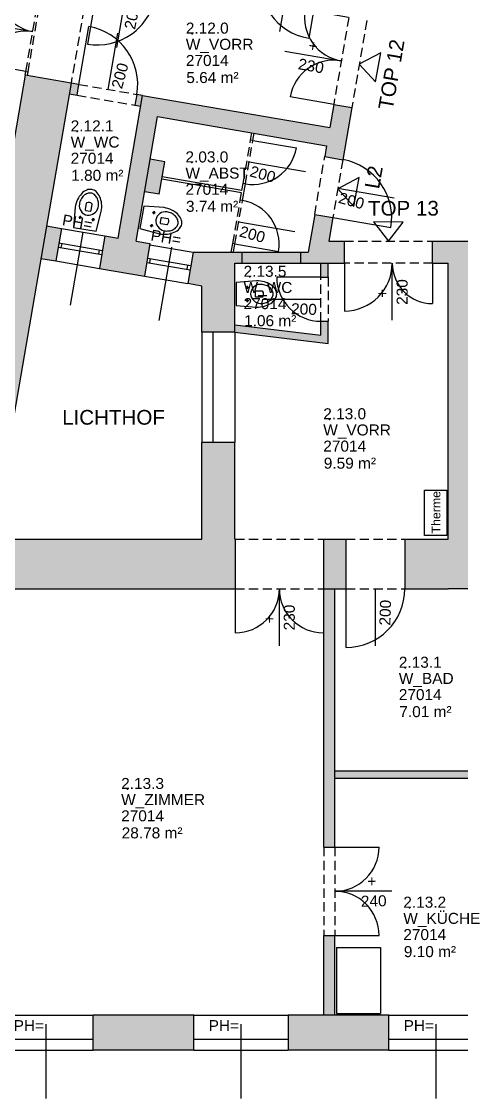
# Model space of a CAD drawing. Header units: centimetres. Extents: x -2015 to 674, y -1541 to 830.
# Drawn here: x -844 to -247, y -1525 to -60 of the extents above; entities that cross this region are included whole.
import ezdxf
from ezdxf.enums import TextEntityAlignment as Align

# ---------------------------------------------------------------- set-up
doc = ezdxf.new("R2010")
doc.units = ezdxf.units.CM
doc.header["$LTSCALE"] = 50
doc.header["$MEASUREMENT"] = 0
doc.linetypes.add('VERDECKT', pattern=[0.375, 0.25, -0.125])
doc.layers.get('0').update_dxf_attribs({"linetype": 'CONTINUOUS'})
for name, color, linetype in [('ARC-Fenster', 5, 'CONTINUOUS'), ('ARC-Fenster-nv', 5, 'CONTINUOUS'), ('ARC-Tueren', 5, 'CONTINUOUS'), ('ARC-Tueren-nv', 5, 'CONTINUOUS'), ('BE-T', 7, 'CONTINUOUS'), ('BE-T-PM', 7, 'CONTINUOUS'), ('BE-T-RNBVBF', 7, 'CONTINUOUS'), ('BS-WA-A-T', 203, 'CONTINUOUS'), ('BS-WA-C-NT', 253, 'CONTINUOUS'), ('BS-WA-C-T', 253, 'CONTINUOUS'), ('BS-WA-S-NT', 201, 'CONTINUOUS'), ('BS-WA-S-T', 201, 'CONTINUOUS'), ('BS-WA-V-NT', 203, 'VERDECKT'), ('BS-WA-V-T', 203, 'VERDECKT'), ('HB-KO-GLA-S', 132, 'CONTINUOUS'), ('HB-KO-HLZ-S', 30, 'CONTINUOUS'), ('HB-KO-HLZ-V', 32, 'VERDECKT'), ('HB-ZU-MOE-EI', 36, 'CONTINUOUS'), ('HB-ZU-SAN-EI', 54, 'CONTINUOUS'), ('HB-ZU-SAN-SG', 55, 'CONTINUOUS')]:
    doc.layers.add(name, color=color, linetype=linetype)
doc.styles.add('MOE', font='arial.ttf')
doc.styles.add('RNB', font='arial.ttf', dxfattribs={"width": 0.8})
doc.styles.get("Standard").update_dxf_attribs({"font": 'arial.ttf'})

# ---------------------------------------------------------------- blocks, each defined once
blk = doc.blocks.new('*U11')
at = {"layer": 'ARC-Fenster'}
for p, q in [((-64, -55.2), (64, -55.2)), ((-64, -70.2), (64, -70.2))]:
    blk.add_line(p, q, dxfattribs=at)
at = {"layer": 'ARC-Fenster-nv'}
blk.add_line((0, -136.1), (0, -35.2), dxfattribs=at)
blk.add_text('PH=', height=15, dxfattribs=at).set_placement((-44.1, -44.5))
at = {"layer": 'ARC-Fenster-nv', "flags": 1}
for tag, p in [('FLAECHE', (-128, 69.1)), ('MATERIAL', (-128, 60.8)), ('TIEFE', (-128, 52.5)), ('FENSTERTYP', (-128, 44.2)), ('AUSSENJALOUSIE', (-128, 35.8)), ('ANTRIEB', (-128, 27.4)), ('G-WERT', (-128, 19.1)), ('FARBE', (-128, 10.8)), ('BEMERKUNG', (-128, 2.4)), ('ANLAGENGRUPPE', (-128, -12.7)), ('DB_ID', (-128, -5.9))]:
    blk.add_attdef(tag, p, '', height=5, dxfattribs=at)
at = {"layer": 'ARC-Fenster-nv'}
blk.add_attdef('PH', text='', height=15, rotation=360, dxfattribs=at).set_placement((3.9, -29.6), align=Align.TOP_LEFT)
at = {"layer": 'ARC-Fenster-nv', "flags": 2}
blk.add_attdef('BREITE1', (-6, -135.8), '', height=15, rotation=90, dxfattribs=at)
at = {"layer": 'ARC-Fenster-nv'}
blk.add_attdef('HOEHE', (21.1, -136.1), '', height=15, rotation=90, dxfattribs=at)
blk = doc.blocks.new('*U29')
at = {"layer": 'ARC-Tueren'}
blk.add_line((-40, -20.3), (-40, -100.3), dxfattribs=at)
blk.add_arc((-40, -20.3), 80, 270, 0, dxfattribs=at)
at = {"layer": 'ARC-Tueren-nv'}
blk.add_line((0, -97.9), (0, -20.3), dxfattribs=at)
blk.add_attdef('BRANDSCHUTZ-KL', text='', height=12.5, rotation=90, dxfattribs=at).set_placement((6.5, 14.1), align=Align.CENTER)
at = {"layer": 'ARC-Tueren-nv', "flags": 1}
for tag, p in [('TUERTYP', (-99.1, 48.2)), ('FLAECHE', (-99.1, 39.6)), ('DORNMASS', (-99.1, 31.1)), ('ANSCHLAGTYP', (-99.1, 22.5)), ('MATERIAL', (-99.1, 13.9)), ('FARBE', (-99.1, 5.4)), ('DB_ID', (-99.1, -1.7)), ('ANLAGENGRUPPE', (-99.1, -8.9))]:
    blk.add_attdef(tag, p, '', height=5, dxfattribs=at)
at = {"layer": 'ARC-Tueren-nv', "flags": 2}
blk.add_attdef('BREITE1', (-6.8, -69.7), '', height=15, rotation=88.0857, dxfattribs=at)
at = {"layer": 'ARC-Tueren-nv'}
blk.add_attdef('BEMERKUNG', (-47.6, -3.2), '', height=12.5, dxfattribs=at)
blk.add_attdef('HOEHE', (20.3, -70.6), '', height=15, rotation=88.0857, dxfattribs=at)
blk.add_attdef('TUER-NR', text='', height=12.5, dxfattribs=at).set_placement((0, -20.3), align=Align.CENTER)
blk = doc.blocks.new('*U35')
at = {"layer": 'ARC-Tueren'}
blk.add_line((40, -20.3), (40, -100.3), dxfattribs=at)
blk.add_arc((40, -20.3), 80, 180, 270, dxfattribs=at)
at = {"layer": 'ARC-Tueren-nv'}
blk.add_line((0, -97.9), (0, -20.3), dxfattribs=at)
blk.add_attdef('BRANDSCHUTZ-KL', text='', height=12.5, rotation=90, dxfattribs=at).set_placement((6.5, 14.1), align=Align.CENTER)
at = {"layer": 'ARC-Tueren-nv', "flags": 1}
for tag, p in [('TUERTYP', (-99.1, 48.2)), ('FLAECHE', (-99.1, 39.6)), ('DORNMASS', (-99.1, 31.1)), ('ANSCHLAGTYP', (-99.1, 22.5)), ('MATERIAL', (-99.1, 13.9)), ('FARBE', (-99.1, 5.4)), ('DB_ID', (-99.1, -1.7)), ('ANLAGENGRUPPE', (-99.1, -8.9))]:
    blk.add_attdef(tag, p, '', height=5, dxfattribs=at)
at = {"layer": 'ARC-Tueren-nv', "flags": 2}
blk.add_attdef('BREITE1', (-6.8, -69.7), '', height=15, rotation=88.0857, dxfattribs=at)
at = {"layer": 'ARC-Tueren-nv'}
blk.add_attdef('BEMERKUNG', (-47.6, -3.2), '', height=12.5, dxfattribs=at)
blk.add_attdef('HOEHE', (20.3, -70.6), '', height=15, rotation=88.0857, dxfattribs=at)
blk.add_attdef('TUER-NR', text='', height=12.5, dxfattribs=at).set_placement((0, -20.3), align=Align.CENTER)
blk = doc.blocks.new('*U30')
at = {"layer": 'ARC-Tueren'}
blk.add_line((40, -20.3), (40, -100.3), dxfattribs=at)
blk.add_arc((40, -20.3), 80, 180, 270, dxfattribs=at)
at = {"layer": 'ARC-Tueren-nv'}
blk.add_line((0, -97.9), (0, -20.3), dxfattribs=at)
blk.add_attdef('BRANDSCHUTZ-KL', text='', height=12.5, rotation=90, dxfattribs=at).set_placement((6.5, 14.1), align=Align.CENTER)
at = {"layer": 'ARC-Tueren-nv', "flags": 1}
for tag, p in [('TUERTYP', (-99.1, 48.2)), ('FLAECHE', (-99.1, 39.6)), ('DORNMASS', (-99.1, 31.1)), ('ANSCHLAGTYP', (-99.1, 22.5)), ('MATERIAL', (-99.1, 13.9)), ('FARBE', (-99.1, 5.4)), ('DB_ID', (-99.1, -1.7)), ('ANLAGENGRUPPE', (-99.1, -8.9))]:
    blk.add_attdef(tag, p, '', height=5, dxfattribs=at)
at = {"layer": 'ARC-Tueren-nv'}
blk.add_attdef('BEMERKUNG', (-47.6, -3.2), '', height=12.5, dxfattribs=at)
blk.add_attdef('TUER-NR', text='', height=12.5, dxfattribs=at).set_placement((0, -20.3), align=Align.CENTER)
blk.add_attdef('HOEHE', (-18.8, -23.3), '', height=15, rotation=264.5037, dxfattribs=at)
at = {"layer": 'ARC-Tueren-nv', "flags": 2}
blk.add_attdef('BREITE1', (8.1, -25.9), '', height=15, rotation=264.5037, dxfattribs=at)
blk = doc.blocks.new('*U31')
at = {"layer": 'ARC-Tueren'}
for p, q in [((-60, 79.5), (-60, 19.5)), ((60, 79.5), (60, 19.5))]:
    blk.add_line(p, q, dxfattribs=at)
for centre, start, end in [((-60, 79.5), 270, 0), ((60, 79.5), 180, 270)]:
    blk.add_arc(centre, 60, start, end, dxfattribs=at)
at = {"layer": 'ARC-Tueren-nv'}
blk.add_line((0, 1.9), (0, 79.5), dxfattribs=at)
at = {"layer": 'ARC-Tueren-nv', "insert": (-21.1, 32.4), "char_height": 15, "width": 48.816, "attachment_point": 1, "rotation": 89.7958}
blk.add_mtext('+', dxfattribs=at)
at = {"layer": 'ARC-Tueren-nv', "flags": 1}
for tag, p in [('TUERTYP', (-99.1, 148)), ('FLAECHE', (-99.1, 139.5)), ('DORNMASS', (-99.1, 130.9)), ('ANSCHLAGTYP', (-99.1, 122.3)), ('MATERIAL', (-99.1, 113.8)), ('FARBE', (-99.1, 105.2))]:
    blk.add_attdef(tag, p, '', height=5, dxfattribs=at)
at = {"layer": 'ARC-Tueren-nv'}
for tag, p in [('BEMERKUNG', (-0.9, 112.3)), ('BRANDSCHUTZ-KL', (-0.4, 96.4)), ('TUER-NR', (0, 79.6))]:
    blk.add_attdef(tag, text='', height=12.5, dxfattribs=at).set_placement(p, align=Align.CENTER)
at = {"layer": 'ARC-Tueren-nv', "flags": 2}
for tag, p in [('BREITE2', (-6.1, 43.2)), ('BREITE1', (-5.5, 8.5))]:
    blk.add_attdef(tag, p, '', height=15, rotation=89.7958, dxfattribs=at)
at = {"layer": 'ARC-Tueren-nv'}
blk.add_attdef('HOEHE', (21, 22.8), '', height=15, rotation=89.7958, dxfattribs=at)
blk = doc.blocks.new('*U33')
at = {"layer": 'ARC-Tueren'}
for p, q in [((-55, 79.5), (-55, 24.5)), ((55, 79.5), (55, 24.5))]:
    blk.add_line(p, q, dxfattribs=at)
for centre, start, end in [((-55, 79.5), 270, 0), ((55, 79.5), 180, 270)]:
    blk.add_arc(centre, 55, start, end, dxfattribs=at)
at = {"layer": 'ARC-Tueren-nv'}
blk.add_line((0, 1.9), (0, 79.5), dxfattribs=at)
at = {"layer": 'ARC-Tueren-nv', "insert": (-21.1, 32.4), "char_height": 15, "width": 48.816, "attachment_point": 1, "rotation": 89.7958}
blk.add_mtext('+', dxfattribs=at)
at = {"layer": 'ARC-Tueren-nv', "flags": 1}
for tag, p in [('TUERTYP', (-99.1, 148)), ('FLAECHE', (-99.1, 139.5)), ('DORNMASS', (-99.1, 130.9)), ('ANSCHLAGTYP', (-99.1, 122.3)), ('MATERIAL', (-99.1, 113.8)), ('FARBE', (-99.1, 105.2))]:
    blk.add_attdef(tag, p, '', height=5, dxfattribs=at)
at = {"layer": 'ARC-Tueren-nv'}
for tag, p in [('BEMERKUNG', (-0.9, 112.3)), ('BRANDSCHUTZ-KL', (-0.4, 96.4)), ('TUER-NR', (0, 79.6))]:
    blk.add_attdef(tag, text='', height=12.5, dxfattribs=at).set_placement(p, align=Align.CENTER)
at = {"layer": 'ARC-Tueren-nv', "flags": 2}
for tag, p in [('BREITE2', (-6.1, 43.2)), ('BREITE1', (-5.5, 8.5))]:
    blk.add_attdef(tag, p, '', height=15, rotation=89.7958, dxfattribs=at)
at = {"layer": 'ARC-Tueren-nv'}
blk.add_attdef('HOEHE', (21, 22.8), '', height=15, rotation=89.7958, dxfattribs=at)
blk = doc.blocks.new('*U34')
at = {"layer": 'ARC-Fenster'}
for p, q in [((-30, -55.2), (30, -55.2)), ((-30, -61.1), (30, -61.1))]:
    blk.add_line(p, q, dxfattribs=at)
at = {"layer": 'ARC-Fenster-nv'}
for p, q in [((0, -136.1), (0, -35.2)), ((-25.8, -61.1), (-25.8, -55.2)), ((25.8, -61.1), (25.8, -55.2))]:
    blk.add_line(p, q, dxfattribs=at)
blk.add_text('PH=', height=15, dxfattribs=at).set_placement((-30.6, -30.8))
at = {"layer": 'ARC-Fenster-nv', "flags": 1}
for tag, p in [('FLAECHE', (-128, 69.1)), ('MATERIAL', (-128, 60.8)), ('TIEFE', (-128, 52.5)), ('FENSTERTYP', (-128, 44.2)), ('AUSSENJALOUSIE', (-128, 35.8)), ('ANTRIEB', (-128, 27.4)), ('G-WERT', (-128, 19.1)), ('FARBE', (-128, 10.8)), ('BEMERKUNG', (-128, 2.4)), ('ANLAGENGRUPPE', (-128, -12.7)), ('DB_ID', (-128, -5.9))]:
    blk.add_attdef(tag, p, '', height=5, dxfattribs=at)
at = {"layer": 'ARC-Fenster-nv'}
blk.add_attdef('PH', text='', height=15, rotation=360, dxfattribs=at).set_placement((17.4, -16), align=Align.TOP_LEFT)
at = {"layer": 'ARC-Fenster-nv', "flags": 2}
blk.add_attdef('BREITE1', (-5.9, -135.9), '', height=15, rotation=90.498, dxfattribs=at)
at = {"layer": 'ARC-Fenster-nv'}
blk.add_attdef('HOEHE', (21.2, -135.9), '', height=15, rotation=90.498, dxfattribs=at)
blk = doc.blocks.new('*U16')
at = {"layer": 'HB-ZU-SAN-EI'}
for p, q in [((-90, -130), (-90, -170)), ((90, -130), (90, -170)), ((-70, -150), (-110, -150)), ((110, -150), (70, -150))]:
    blk.add_line(p, q, dxfattribs=at)
for points in [[(-155, 0), (-180, -275, 0.066286), (-165, -384, 0.078865), (-127, -469, 0.107164), (-64, -531, 0.141995), (0, -550, 0.141995), (64, -531, 0.107164), (127, -469, 0.078865), (165, -384, 0.066286), (180, -275), (155, 0)], [(36, -360, 0.250057), (40, -352), (40, -267, 0.414214), (30, -257), (-30, -257, 0.414214), (-40, -267), (-40, -352, 0.250057), (-36, -360, 0.304231)]]:
    blk.add_lwpolyline(points, format="xyb", close=True, dxfattribs=at)
blk.add_lwpolyline([(0, -195, 0.359169), (-130, -325, 0.074766), (-120, -394, 0.085308), (-92, -449, 0.106203), (-48, -487, 0.127854), (0, -500, 0.127854), (48, -487, 0.106203), (92, -449, 0.085308), (122, -388, 0.090525), (130, -325, 0.414214), (0, -195, 0.074766)], format="xyb", dxfattribs=at)
for centre in [(-90, -150), (90, -150)]:
    blk.add_circle(centre, 12.5, dxfattribs=at)
blk = doc.blocks.new('*U44')
at = {"layer": 'ARC-Tueren'}
for p, q in [((-65, 0), (-65, -65)), ((55, 0), (55, -55))]:
    blk.add_line(p, q, dxfattribs=at)
for centre, radius, start, end in [((-65, 0), 65, 270, 0), ((55, 0), 55, 180, 270)]:
    blk.add_arc(centre, radius, start, end, dxfattribs=at)
at = {"layer": 'ARC-Tueren-nv'}
blk.add_line((0, -77.6), (0, 0), dxfattribs=at)
at = {"layer": 'ARC-Tueren-nv', "insert": (-21.1, -47.2), "char_height": 15, "width": 48.816, "attachment_point": 1, "rotation": 90}
blk.add_mtext('+', dxfattribs=at)
at = {"layer": 'ARC-Tueren-nv', "flags": 1}
for tag, p in [('TUERTYP', (-99.1, 68.5)), ('FLAECHE', (-99.1, 60)), ('ANSCHLAGTYP', (-99.1, 42.8)), ('DORNMASS', (-99.1, 51.4)), ('MATERIAL', (-99.1, 34.2)), ('FARBE', (-99.1, 25.7))]:
    blk.add_attdef(tag, p, '', height=5, dxfattribs=at)
at = {"layer": 'ARC-Tueren-nv'}
for tag, p in [('BEMERKUNG', (-0.9, 32.8)), ('BRANDSCHUTZ-KL', (-0.4, 16.9)), ('TUER-NR', (0, 0.1))]:
    blk.add_attdef(tag, text='', height=12.5, dxfattribs=at).set_placement(p, align=Align.CENTER)
at = {"layer": 'ARC-Tueren-nv', "flags": 2}
for tag, p in [('BREITE2', (-6.1, -36.3)), ('BREITE1', (-5.3, -72.9))]:
    blk.add_attdef(tag, p, '', height=15, rotation=90, dxfattribs=at)
at = {"layer": 'ARC-Tueren-nv'}
blk.add_attdef('HOEHE', (21, -56.6), '', height=15, rotation=90, dxfattribs=at)
blk = doc.blocks.new('*U41')
at = {"layer": 'ARC-Tueren'}
blk.add_line((-30, -20.3), (-30, -80.3), dxfattribs=at)
blk.add_arc((-30, -20.3), 60, 270, 0, dxfattribs=at)
at = {"layer": 'ARC-Tueren-nv'}
blk.add_line((0, -97.9), (0, -20.3), dxfattribs=at)
blk.add_attdef('BRANDSCHUTZ-KL', text='', height=12.5, rotation=90, dxfattribs=at).set_placement((6.5, 14.1), align=Align.CENTER)
at = {"layer": 'ARC-Tueren-nv', "flags": 1}
for tag, p in [('TUERTYP', (-99.1, 48.2)), ('FLAECHE', (-99.1, 39.6)), ('DORNMASS', (-99.1, 31.1)), ('ANSCHLAGTYP', (-99.1, 22.5)), ('MATERIAL', (-99.1, 13.9)), ('FARBE', (-99.1, 5.4)), ('DB_ID', (-99.1, -1.7)), ('ANLAGENGRUPPE', (-99.1, -8.9))]:
    blk.add_attdef(tag, p, '', height=5, dxfattribs=at)
at = {"layer": 'ARC-Tueren-nv', "flags": 2}
blk.add_attdef('BREITE1', (-6.8, -60.1), '', height=15, rotation=88.0857, dxfattribs=at)
at = {"layer": 'ARC-Tueren-nv'}
blk.add_attdef('BEMERKUNG', (-47.6, -3.2), '', height=12.5, dxfattribs=at)
blk.add_attdef('HOEHE', (20.3, -61.1), '', height=15, rotation=88.0857, dxfattribs=at)
blk.add_attdef('TUER-NR', text='', height=12.5, dxfattribs=at).set_placement((0, -20.3), align=Align.CENTER)
blk = doc.blocks.new('*U20')
blk.add_lwpolyline([(0, 0), (61.6, 0), (61.6, -30), (0, -30)], close=True)
blk.add_attdef('BEZEICHNUNG', (2.7, -21.4), '', height=12)
at = {"flags": 1}
for tag, p in [('HERSTELLER', (-0.6, -66.5)), ('TYPE', (-0.6, -84.8)), ('BEMERKUNG', (-0.6, -102.5))]:
    blk.add_attdef(tag, p, '', height=15, dxfattribs=at)
blk = doc.blocks.new('*U40')
at = {"layer": 'ARC-Tueren'}
for p, q in [((-60, 79.5), (-60, 19.5)), ((60, 79.5), (60, 19.5))]:
    blk.add_line(p, q, dxfattribs=at)
for centre, start, end in [((-60, 79.5), 270, 0), ((60, 79.5), 180, 270)]:
    blk.add_arc(centre, 60, start, end, dxfattribs=at)
at = {"layer": 'ARC-Tueren-nv'}
blk.add_line((0, 1.9), (0, 79.5), dxfattribs=at)
at = {"layer": 'ARC-Tueren-nv', "insert": (21.1, 35.6), "char_height": 15, "width": 48.816, "attachment_point": 1, "rotation": 271.3662}
blk.add_mtext('+', dxfattribs=at)
at = {"layer": 'ARC-Tueren-nv', "flags": 1}
for tag, p in [('TUERTYP', (-99.1, 148)), ('FLAECHE', (-99.1, 139.5)), ('DORNMASS', (-99.1, 130.9)), ('ANSCHLAGTYP', (-99.1, 122.3)), ('MATERIAL', (-99.1, 113.8)), ('FARBE', (-99.1, 105.2))]:
    blk.add_attdef(tag, p, '', height=5, dxfattribs=at)
at = {"layer": 'ARC-Tueren-nv'}
for tag, p in [('BEMERKUNG', (-0.9, 112.3)), ('BRANDSCHUTZ-KL', (-0.4, 96.4)), ('TUER-NR', (0, 79.6))]:
    blk.add_attdef(tag, text='', height=12.5, dxfattribs=at).set_placement(p, align=Align.CENTER)
at = {"layer": 'ARC-Tueren-nv', "flags": 2}
for tag, p in [('BREITE1', (5.9, 62.2)), ('BREITE2', (6.4, 24.4))]:
    blk.add_attdef(tag, p, '', height=15, rotation=271.3662, dxfattribs=at)
at = {"layer": 'ARC-Tueren-nv'}
blk.add_attdef('HOEHE', (-21.3, 44), '', height=15, rotation=271.3662, dxfattribs=at)
blk = doc.blocks.new('*U42')
at = {"layer": 'ARC-Tueren'}
for p, q in [((-60, 0), (-60, -60)), ((60, 0), (60, -60))]:
    blk.add_line(p, q, dxfattribs=at)
for centre, start, end in [((-60, 0), 270, 0), ((60, 0), 180, 270)]:
    blk.add_arc(centre, 60, start, end, dxfattribs=at)
at = {"layer": 'ARC-Tueren-nv'}
blk.add_line((0, -77.6), (0, 0), dxfattribs=at)
at = {"layer": 'ARC-Tueren-nv', "insert": (-21.1, -47.2), "char_height": 15, "width": 48.816, "attachment_point": 1, "rotation": 90}
blk.add_mtext('+', dxfattribs=at)
at = {"layer": 'ARC-Tueren-nv', "flags": 1}
for tag, p in [('TUERTYP', (-99.1, 68.5)), ('FLAECHE', (-99.1, 60)), ('ANSCHLAGTYP', (-99.1, 42.8)), ('DORNMASS', (-99.1, 51.4)), ('MATERIAL', (-99.1, 34.2)), ('FARBE', (-99.1, 25.7))]:
    blk.add_attdef(tag, p, '', height=5, dxfattribs=at)
at = {"layer": 'ARC-Tueren-nv'}
for tag, p in [('BEMERKUNG', (-0.9, 32.8)), ('BRANDSCHUTZ-KL', (-0.4, 16.9)), ('TUER-NR', (0, 0.1))]:
    blk.add_attdef(tag, text='', height=12.5, dxfattribs=at).set_placement(p, align=Align.CENTER)
at = {"layer": 'ARC-Tueren-nv', "flags": 2}
for tag, p in [('BREITE2', (-6.1, -36.3)), ('BREITE1', (-5.3, -72.9))]:
    blk.add_attdef(tag, p, '', height=15, rotation=90, dxfattribs=at)
at = {"layer": 'ARC-Tueren-nv'}
blk.add_attdef('HOEHE', (21, -56.6), '', height=15, rotation=90, dxfattribs=at)
blk = doc.blocks.new('*U53')
at = {"layer": 'ARC-Tueren'}
blk.add_line((-40, -20.3), (-40, -100.3), dxfattribs=at)
blk.add_arc((-40, -20.3), 80, 270, 0, dxfattribs=at)
at = {"layer": 'ARC-Tueren-nv'}
blk.add_line((0, -97.9), (0, -20.3), dxfattribs=at)
blk.add_attdef('BRANDSCHUTZ-KL', text='', height=12.5, rotation=90, dxfattribs=at).set_placement((6.5, 14.1), align=Align.CENTER)
at = {"layer": 'ARC-Tueren-nv', "flags": 1}
for tag, p in [('TUERTYP', (-99.1, 48.2)), ('FLAECHE', (-99.1, 39.6)), ('DORNMASS', (-99.1, 31.1)), ('ANSCHLAGTYP', (-99.1, 22.5)), ('MATERIAL', (-99.1, 13.9)), ('FARBE', (-99.1, 5.4)), ('DB_ID', (-99.1, -1.7)), ('ANLAGENGRUPPE', (-99.1, -8.9))]:
    blk.add_attdef(tag, p, '', height=5, dxfattribs=at)
at = {"layer": 'ARC-Tueren-nv'}
blk.add_attdef('BEMERKUNG', (-47.6, -3.2), '', height=12.5, dxfattribs=at)
blk.add_attdef('TUER-NR', text='', height=12.5, dxfattribs=at).set_placement((0, -20.3), align=Align.CENTER)
blk.add_attdef('HOEHE', (-18.8, -23.3), '', height=15, rotation=264.5037, dxfattribs=at)
at = {"layer": 'ARC-Tueren-nv', "flags": 2}
blk.add_attdef('BREITE1', (8.1, -25.9), '', height=15, rotation=264.5037, dxfattribs=at)
blk = doc.blocks.new('*U51')
at = {"layer": 'ARC-Tueren'}
blk.add_line((30, -20.3), (30, -80.3), dxfattribs=at)
blk.add_arc((30, -20.3), 60, 180, 270, dxfattribs=at)
at = {"layer": 'ARC-Tueren-nv'}
blk.add_line((0, -97.9), (0, -20.3), dxfattribs=at)
blk.add_attdef('BRANDSCHUTZ-KL', text='', height=12.5, rotation=90, dxfattribs=at).set_placement((6.5, 14.1), align=Align.CENTER)
at = {"layer": 'ARC-Tueren-nv', "flags": 1}
for tag, p in [('TUERTYP', (-99.1, 48.2)), ('FLAECHE', (-99.1, 39.6)), ('DORNMASS', (-99.1, 31.1)), ('ANSCHLAGTYP', (-99.1, 22.5)), ('MATERIAL', (-99.1, 13.9)), ('FARBE', (-99.1, 5.4)), ('DB_ID', (-99.1, -1.7)), ('ANLAGENGRUPPE', (-99.1, -8.9))]:
    blk.add_attdef(tag, p, '', height=5, dxfattribs=at)
at = {"layer": 'ARC-Tueren-nv'}
blk.add_attdef('BEMERKUNG', (-47.6, -3.2), '', height=12.5, dxfattribs=at)
blk.add_attdef('TUER-NR', text='', height=12.5, dxfattribs=at).set_placement((0, -20.3), align=Align.CENTER)
blk.add_attdef('HOEHE', (-18.8, -23.3), '', height=15, rotation=264.5037, dxfattribs=at)
at = {"layer": 'ARC-Tueren-nv', "flags": 2}
blk.add_attdef('BREITE1', (8.1, -25.9), '', height=15, rotation=264.5037, dxfattribs=at)
blk = doc.blocks.new('*U52')
at = {"layer": 'ARC-Tueren'}
blk.add_line((-30, -20.3), (-30, -80.3), dxfattribs=at)
blk.add_arc((-30, -20.3), 60, 270, 0, dxfattribs=at)
at = {"layer": 'ARC-Tueren-nv'}
blk.add_line((0, -97.9), (0, -20.3), dxfattribs=at)
blk.add_attdef('BRANDSCHUTZ-KL', text='', height=12.5, rotation=90, dxfattribs=at).set_placement((6.5, 14.1), align=Align.CENTER)
at = {"layer": 'ARC-Tueren-nv', "flags": 1}
for tag, p in [('TUERTYP', (-99.1, 48.2)), ('FLAECHE', (-99.1, 39.6)), ('DORNMASS', (-99.1, 31.1)), ('ANSCHLAGTYP', (-99.1, 22.5)), ('MATERIAL', (-99.1, 13.9)), ('FARBE', (-99.1, 5.4)), ('DB_ID', (-99.1, -1.7)), ('ANLAGENGRUPPE', (-99.1, -8.9))]:
    blk.add_attdef(tag, p, '', height=5, dxfattribs=at)
at = {"layer": 'ARC-Tueren-nv'}
blk.add_attdef('BEMERKUNG', (-47.6, -3.2), '', height=12.5, dxfattribs=at)
blk.add_attdef('TUER-NR', text='', height=12.5, dxfattribs=at).set_placement((0, -20.3), align=Align.CENTER)
blk.add_attdef('HOEHE', (-18.8, -23.3), '', height=15, rotation=264.5037, dxfattribs=at)
at = {"layer": 'ARC-Tueren-nv', "flags": 2}
blk.add_attdef('BREITE1', (8.1, -25.9), '', height=15, rotation=264.5037, dxfattribs=at)
blk = doc.blocks.new('*U61')
for p, q in [((0, 0), (0, 60)), ((0, 60), (90, 60)), ((90, 0), (90, 60)), ((0, 0), (90, 0))]:
    blk.add_line(p, q)
at = {"style": 'MOE', "flags": 1}
for tag, height, p in [('HERSTELLER', 5, (31.2, 40)), ('BEMERKUNG', 5, (31.2, 14.3)), ('BEZEICHNUNG', 12.5, (33.8, -18.2))]:
    blk.add_attdef(tag, text='', height=height, dxfattribs=at).set_placement(p, align=Align.CENTER)
at = {"style": 'MOE', "flags": 3}
for tag, p in [('LAENGE1', (7.7, 31.3)), ('BREITE1', (7.7, 23.5))]:
    blk.add_attdef(tag, p, '', height=5, dxfattribs=at)
blk = doc.blocks.new('RNB-VBF')
at = {"layer": 'BE-T-PM'}
blk.add_point((0, 0), dxfattribs=at)
at = {"layer": 'BE-T-RNBVBF', "style": 'RNB'}
for tag, p in [('RAUM_NUMMER', (-8.6, 0.1)), ('RAUM_BEZEICHNUNG', (-8.6, -21.9)), ('RAUM_NUMMER_OE', (-8.6, -43.9)), ('FLAECHE', (-7.9, -67.1))]:
    blk.add_attdef(tag, p, '', height=15, dxfattribs=at)
for tag, p, height, flags in [('BELEGUNG_MAX', (72.4, -52.8), 2.5, 9), ('BELEGUNG_AUS_MOEBLIERUNGSPLAN', (72.4, -56.9), 2.5, 9), ('BEMERKUNG', (72.4, -69.4), 2.5, 9), ('RAUM_HOEHE', (72.4, -73.4), 2.5, 9), ('ID', (72.4, -61.1), 2.5, 9), ('ID_RNB', (72.4, -65.3), 2.5, 9), ('RAUM_NUMMER_PLATZHALTER', (-9.2, -89.3), 15, 1), ('RAUM_FUNKTION', (72.4, -77.4), 2.5, 9), ('RAUM_AUFBAU', (72.4, -81.4), 2.5, 9), ('RAUM_MIETEINHEIT', (72.4, -85.4), 2.5, 9), ('BODENBELAG_AUS_PLAN', (-9.2, -111.3), 15, 1)]:
    blk.add_attdef(tag, p, '', height=height, dxfattribs=dict(at, flags=flags))

msp = doc.modelspace()

# ---------------------------------------------------------------- hatches: boundary and pattern name
at = {"layer": 'BS-WA-C-NT'}
h = msp.add_hatch(color=256, dxfattribs=at)
h.dxf.hatch_style = 1
h.paths.add_polyline_path([(-427.6, -388.8), (-437.6, -388.8), (-437.6, -407.8), (-427.6, -407.8)])
h.paths.add_polyline_path([(-427.6, -467.8), (-437.6, -467.8), (-437.6, -486.8), (-554.6, -472.6), (-554.6, -482.7), (-427.6, -498.1)])
h = msp.add_hatch(color=256, dxfattribs=at)
h.dxf.hatch_style = 1
h.paths.add_polyline_path([(-418.6, -831.6), (-433.6, -831.6), (-433.6, -1183.1), (-418.6, -1183.1)])
h.paths.add_polyline_path([(-418.6, -1303.1), (-433.6, -1303.1), (-433.6, -1411.6), (-418.6, -1411.6)])
h = msp.add_hatch(color=256, dxfattribs=at)
h.dxf.hatch_style = 1
h.paths.add_polyline_path([(-418.6, -1079.6), (-418.6, -1089.6), (-136.1, -1089.6), (-136.1, -1079.6)])
at = {"layer": 'BS-WA-C-T'}
h = msp.add_hatch(color=256, dxfattribs=at)
h.dxf.hatch_style = 1
h.paths.add_polyline_path([(-554.1, -831.6), (-554.1, -764.1), (-554.6, -764.1), (-554.6, -632.6), (-599.6, -632.6), (-599.6, -764.1), (-884.1, -764.1), (-777.2, -143.7), (-839.5, -133), (-948.3, -764.1), (-1540.9, -764.1), (-1549.5, -814.1), (-944.9, -814.1), (-944.9, -831.6)])
h = msp.add_hatch(color=256, dxfattribs=at)
h.paths.add_polyline_path([(-766.6, -145.5), (-777.2, -143.7), (-779.8, -158.5), (-769.1, -160.3)])
h.paths.add_polyline_path([(-690.3, -173.9), (-682.4, -175.3), (-679.9, -160.5), (-687.8, -159.1)])
h = msp.add_hatch(color=256, dxfattribs=at)
h.dxf.hatch_style = 1
h.paths.add_polyline_path([(-395.6, -177), (-420.2, -172.8), (-425.6, -204.3), (-679.9, -160.5), (-713.3, -354.6), (-731.1, -351.6), (-738.7, -395.9), (-677.5, -406.4), (-669.9, -362.1), (-688.7, -358.9), (-659.5, -189.4), (-429.9, -228.9), (-432.4, -243.7), (-407.8, -248)])
h = msp.add_hatch(color=256, dxfattribs=at)
h.dxf.hatch_style = 1
h.paths.add_polyline_path([(-649.8, -250.7), (-669.5, -247.3), (-677.1, -291.6), (-657.4, -295)])
h = msp.add_hatch(color=256, dxfattribs=at)
h.dxf.hatch_style = 1
h.paths.add_polyline_path([(-405.7, -388.8), (-405.7, -358.8), (-426.9, -358.8), (-421.4, -326.8), (-446, -322.5), (-454.8, -373.8), (-464.7, -373.8), (-464.7, -388.8)])
h = msp.add_hatch(color=256, dxfattribs=at)
h.dxf.hatch_style = 1
h.paths.add_polyline_path([(176.4, -831.6), (176.4, -766.6), (111.4, -766.6), (111.4, -322.6), (81.4, -322.6), (81.4, -781.6), (-234.6, -781.6), (-234.6, -358.8), (-285.7, -358.8), (-285.7, -388.8), (-264.6, -388.8), (-264.6, -764.1), (-323.6, -764.1), (-323.6, -831.6), (-264.6, -831.6)])
msp.add_hatch(color=256, dxfattribs=at).paths.add_polyline_path([(-818.3, -382.2), (-797.8, -385.7), (-790.2, -341.4), (-810.7, -337.8)])
h = msp.add_hatch(color=256, dxfattribs=at)
h.dxf.hatch_style = 1
h.paths.add_polyline_path([(-599.6, -419.9), (-599.6, -482.7), (-554.6, -482.7), (-554.6, -388.8), (-544.7, -388.8), (-544.7, -373.8), (-611, -373.8), (-618.4, -416.6)])
h = msp.add_hatch(color=256, dxfattribs=at)
h.dxf.hatch_style = 1
h.paths.add_polyline_path([(-464.7, -373.8), (-544.7, -373.8), (-544.7, -388.8), (-464.7, -388.8)])
h = msp.add_hatch(color=256, dxfattribs=at)
h.dxf.hatch_style = 1
h.paths.add_polyline_path([(-434.1, -831.6), (-403.6, -831.6), (-403.6, -764.1), (-434.1, -764.1)])
h = msp.add_hatch(color=256, dxfattribs=at)
h.dxf.hatch_style = 1
h.paths.add_polyline_path([(-1386.1, -1424.9), (-1531.9, -1424.9), (-1541.6, -1409.9), (-1570.9, -1429), (-1582.6, -1474.9), (-1386.1, -1474.9)])
h.paths.add_polyline_path([(-875.1, -1411.6), (-944.9, -1411.6), (-944.9, -1424.9), (-1159.1, -1424.9), (-1159.1, -1474.9), (-924.9, -1474.9), (-924.9, -1459.1), (-875.1, -1459.1)])
h.paths.add_polyline_path([(-610.1, -1411.6), (-747.1, -1411.6), (-747.1, -1459.1), (-610.1, -1459.1)])
h.paths.add_polyline_path([(-345.1, -1411.6), (-482.1, -1411.6), (-482.1, -1459.1), (-345.1, -1459.1)])
h.paths.add_polyline_path([(-85.1, -1411.6), (-217.1, -1411.6), (-217.1, -1459.1), (-85.1, -1459.1)])
h.paths.add_polyline_path([(174.9, -1411.6), (42.9, -1411.6), (42.9, -1459.1), (174.9, -1459.1)])
h.paths.add_polyline_path([(434.9, -1411.6), (302.9, -1411.6), (302.9, -1459.1), (434.9, -1459.1)])

# ---------------------------------------------------------------- linework, layer by layer
at = {"layer": 'ARC-Fenster'}
for p, q in [((-599.6, -482.7), (-599.6, -632.6)), ((-584.6, -482.7), (-584.6, -632.6))]:
    msp.add_line(p, q, dxfattribs=at)
at = {"layer": 'BE-T'}
for points in [[(-356.2, -102.5), (-385.4, -117.9), (-385.4, -117.9), (-363.5, -142.1)], [(-385.4, -272), (-414.6, -287.4), (-414.6, -287.4), (-392.7, -311.6)], [(-365.9, -332.7), (-345.7, -358.8), (-345.7, -358.8), (-325.6, -333.1)]]:
    msp.add_lwpolyline(points, close=True, dxfattribs=at)
at = {"layer": 'BS-WA-A-T'}
for p, q in [((-790.2, -341.4), (-731.1, -351.6)), ((-670.2, -363.6), (-611, -373.8)), ((-797.8, -385.7), (-738.7, -395.9)), ((-677.5, -406.4), (-618.4, -416.6)), ((-554.6, -482.7), (-554.6, -632.6)), ((-875.1, -1411.6), (-747.1, -1411.6)), ((-610.1, -1411.6), (-482.1, -1411.6)), ((-345.1, -1411.6), (-217.1, -1411.6))]:
    msp.add_line(p, q, dxfattribs=at)
at = {"layer": 'BS-WA-S-NT'}
for p, q in [((-437.6, -407.8), (-437.6, -388.8)), ((-427.6, -407.8), (-427.6, -388.8)), ((-437.6, -407.8), (-427.6, -407.8)), ((-437.6, -486.8), (-437.6, -467.8)), ((-437.6, -467.8), (-427.6, -467.8)), ((-427.6, -498.1), (-427.6, -467.8)), ((-554.6, -472.6), (-437.6, -486.8)), ((-554.6, -482.7), (-427.6, -498.1)), ((-433.6, -1183.1), (-433.6, -831.6)), ((-418.6, -1183.1), (-418.6, -831.6)), ((-136.1, -1079.6), (-418.6, -1079.6)), ((-136.1, -1089.6), (-418.6, -1089.6)), ((-433.6, -1183.1), (-418.6, -1183.1)), ((-433.6, -1411.6), (-433.6, -1303.1)), ((-433.6, -1303.1), (-418.6, -1303.1)), ((-418.6, -1411.6), (-418.6, -1303.1))]:
    msp.add_line(p, q, dxfattribs=at)
at = {"layer": 'BS-WA-S-T'}
for p, q in [((-839.5, -133), (-948.3, -764.1)), ((-777.2, -143.7), (-884.1, -764.1)), ((-766.6, -145.5), (-839.5, -133)), ((-769.1, -160.3), (-766.6, -145.5)), ((-779.8, -158.5), (-769.1, -160.3)), ((-713.3, -354.6), (-679.9, -160.5)), ((-687.8, -159.1), (-690.3, -173.9)), ((-679.9, -160.5), (-687.8, -159.1)), ((-679.9, -160.5), (-425.6, -204.3)), ((-690.3, -173.9), (-682.4, -175.3)), ((-420.2, -172.8), (-425.6, -204.3)), ((-420.2, -172.8), (-395.6, -177)), ((-688.7, -358.9), (-659.5, -189.4)), ((-659.5, -189.4), (-429.9, -228.9)), ((-395.6, -177), (-407.8, -248)), ((-429.9, -228.9), (-432.4, -243.7)), ((-649.8, -250.7), (-669.5, -247.3)), ((-432.4, -243.7), (-407.8, -248)), ((-657.4, -295), (-649.8, -250.7)), ((-657.4, -295), (-677.1, -291.6)), ((-446, -322.5), (-454.8, -373.8)), ((-446, -322.5), (-421.4, -326.8)), ((-421.4, -326.8), (-426.9, -358.8)), ((-810.7, -337.8), (-790.2, -341.4)), ((-790.2, -341.4), (-797.8, -385.7)), ((-731.1, -351.6), (-738.7, -395.9)), ((-731.1, -351.6), (-713.3, -354.6)), ((-688.7, -358.9), (-669.9, -362.1)), ((-669.9, -362.1), (-677.5, -406.4)), ((-426.9, -358.8), (-405.7, -358.8)), ((-405.7, -388.8), (-405.7, -358.8)), ((-285.7, -388.8), (-285.7, -358.8)), ((-285.7, -358.8), (-234.6, -358.8)), ((-611, -373.8), (-618.4, -416.6)), ((-611, -373.8), (-544.7, -373.8)), ((-544.7, -388.8), (-544.7, -373.8)), ((-544.7, -373.8), (-464.7, -373.8)), ((-464.7, -373.8), (-454.8, -373.8)), ((-464.7, -388.8), (-464.7, -373.8)), ((-818.3, -382.2), (-797.8, -385.7)), ((-554.6, -388.8), (-544.7, -388.8)), ((-554.6, -482.7), (-554.6, -388.8)), ((-544.7, -388.8), (-464.7, -388.8)), ((-464.7, -388.8), (-405.7, -388.8)), ((-285.7, -388.8), (-264.6, -388.8)), ((-264.6, -764.1), (-264.6, -388.8)), ((-738.7, -395.9), (-677.5, -406.4)), ((-599.6, -419.9), (-618.4, -416.6)), ((-599.6, -482.7), (-599.6, -419.9)), ((-554.6, -482.7), (-599.6, -482.7)), ((-599.6, -764.1), (-599.6, -632.6)), ((-554.6, -632.6), (-599.6, -632.6)), ((-554.6, -764.1), (-554.6, -632.6)), ((-884.1, -764.1), (-599.6, -764.1)), ((-554.6, -764.1), (-554.1, -764.1)), ((-554.1, -764.1), (-554.1, -831.6)), ((-434.1, -764.1), (-434.1, -831.6)), ((-434.1, -764.1), (-403.6, -764.1)), ((-403.6, -764.1), (-403.6, -831.6)), ((-323.6, -764.1), (-323.6, -831.6)), ((-323.6, -764.1), (-264.6, -764.1)), ((-944.9, -831.6), (-554.1, -831.6)), ((-434.1, -831.6), (-403.6, -831.6)), ((-323.6, -831.6), (-264.6, -831.6)), ((176.4, -831.6), (-264.6, -831.6)), ((-610.1, -1411.6), (-747.1, -1411.6)), ((-747.1, -1459.1), (-747.1, -1411.6)), ((-610.1, -1459.1), (-610.1, -1411.6)), ((-345.1, -1411.6), (-482.1, -1411.6)), ((-482.1, -1411.6), (-482.1, -1459.1)), ((-345.1, -1459.1), (-345.1, -1411.6)), ((-610.1, -1459.1), (-747.1, -1459.1)), ((-345.1, -1459.1), (-482.1, -1459.1))]:
    msp.add_line(p, q, dxfattribs=at)
at = {"layer": 'BS-WA-V-NT'}
for p, q in [((-437.6, -467.8), (-437.6, -407.8)), ((-427.6, -407.8), (-427.6, -467.8)), ((-433.6, -1183.1), (-433.6, -1303.1)), ((-418.6, -1183.1), (-418.6, -1303.1))]:
    msp.add_line(p, q, dxfattribs=at)
at = {"layer": 'BS-WA-V-T'}
for p, q in [((-756.8, -25.4), (-777.2, -143.7)), ((-399.8, -54.5), (-420.2, -172.8)), ((-375.2, -58.8), (-395.6, -177)), ((-766.6, -145.5), (-687.8, -159.1)), ((-769.1, -160.3), (-690.3, -173.9)), ((-446, -322.5), (-432.4, -243.7)), ((-407.8, -248), (-421.4, -326.8)), ((-405.7, -358.8), (-285.7, -358.8)), ((-285.7, -388.8), (-405.7, -388.8)), ((-554.1, -764.1), (-434.1, -764.1)), ((-403.6, -764.1), (-323.6, -764.1)), ((-554.1, -831.6), (-434.1, -831.6)), ((-403.6, -831.6), (-323.6, -831.6))]:
    msp.add_line(p, q, dxfattribs=at)
at = {"layer": 'HB-KO-GLA-S', "linetype": 'VERDECKT'}
for p, q in [((-838.7, -128), (-820, -19.6)), ((-835.7, -128.6), (-817, -20.2))]:
    msp.add_line(p, q, dxfattribs=at)
at = {"layer": 'HB-KO-GLA-S'}
for p, q in [((-839.5, -133), (-838.7, -128)), ((-838.7, -128), (-835.7, -128.6)), ((-836.6, -133.5), (-835.7, -128.6))]:
    msp.add_line(p, q, dxfattribs=at)
at = {"layer": 'HB-KO-HLZ-S'}
for p, q in [((-533.1, -221.2), (-531.4, -211.4)), ((-530.1, -221.7), (-528.4, -211.9)), ((-530.1, -221.7), (-533.1, -221.2)), ((-545.4, -293), (-653.8, -274.3)), ((-544.9, -290), (-653.3, -271.4)), ((-544.9, -290), (-543.2, -280.3)), ((-544.2, -303.5), (-540.3, -280.8)), ((-540.3, -280.8), (-543.2, -280.3)), ((-547.2, -303), (-545.4, -293)), ((-544.2, -303.5), (-547.2, -303)), ((-559.4, -373.8), (-557.3, -362.1)), ((-554.4, -362.6), (-557.3, -362.1)), ((-556.3, -373.8), (-554.4, -362.6))]:
    msp.add_line(p, q, dxfattribs=at)
at = {"layer": 'HB-KO-HLZ-V'}
for p, q in [((-543.2, -280.3), (-533.1, -221.2)), ((-540.3, -280.8), (-530.1, -221.7)), ((-557.3, -362.1), (-547.2, -303)), ((-554.4, -362.6), (-544.2, -303.5))]:
    msp.add_line(p, q, dxfattribs=at)

# ---------------------------------------------------------------- block references
at = {"layer": 'ARC-Fenster', "rotation": 350.2240750596832}
for p in [(-754.7, -311.8), (-634.4, -332.5)]:
    msp.add_blockref('*U34', p, dxfattribs=at)
at = {"layer": 'ARC-Fenster'}
for p in [(-811.1, -1388.9), (-546.1, -1388.9), (-281.1, -1388.9)]:
    msp.add_blockref('*U11', p, dxfattribs=at)
at = {"layer": 'ARC-Tueren'}
ref = msp.add_blockref('*U35', (-476.6, 22.8), dxfattribs=dict(at, rotation=350.2240752053892))
ref.add_attrib('HOEHE', '200', (-468.6, -50.3), dxfattribs={"layer": 'ARC-Tueren-nv', "height": 15, "rotation": 78.3098})
ref = msp.add_blockref('*U33', (-907.7, -60.3), dxfattribs=dict(at, rotation=260.2240752053893))
ref.add_attrib('HOEHE', '200', (-888.8, -84.9), dxfattribs={"layer": 'ARC-Tueren-nv', "height": 15, "rotation": 350.0198})
ref = msp.add_blockref('*U29', (-698.4, 1.3), dxfattribs=dict(at, rotation=350.2240752053892))
ref.add_attrib('HOEHE', '200', (-690.4, -71.7), dxfattribs={"layer": 'ARC-Tueren-nv', "height": 15, "rotation": 78.3098})
ref = msp.add_blockref('*U31', (-488.4, -100.1), dxfattribs=dict(at, rotation=260.2240752053893))
ref.add_attrib('HOEHE', '230', (-469.5, -124.7), dxfattribs={"layer": 'ARC-Tueren-nv', "height": 15, "rotation": 350.0198})
ref = msp.add_blockref('*U30', (-730.6, -172.4), dxfattribs=dict(at, rotation=170.2240752053891))
ref.add_attrib('HOEHE', '200', (-708.1, -152.6), dxfattribs={"layer": 'ARC-Tueren-nv', "height": 15, "rotation": 74.7278})
ref = msp.add_blockref('*U51', (-555.2, -247.8), dxfattribs=dict(at, rotation=80.22407520538914))
ref.add_attrib('HOEHE', '200', (-535.5, -270.3), dxfattribs={"layer": 'ARC-Tueren-nv', "height": 15, "rotation": 344.7278})
ref = msp.add_blockref('*U53', (-434.6, -283.9), dxfattribs=dict(at, rotation=80.22407520538914))
ref.add_attrib('HOEHE', '200', (-414.9, -306.4), dxfattribs={"layer": 'ARC-Tueren-nv', "height": 15, "rotation": 344.7278})
ref = msp.add_blockref('*U52', (-569.3, -329.6), dxfattribs=dict(at, rotation=80.22407520538914))
ref.add_attrib('HOEHE', '200', (-549.6, -352.1), dxfattribs={"layer": 'ARC-Tueren-nv', "height": 15, "rotation": 344.7278})
ref = msp.add_blockref('*U44', (-340.7, -388.8), dxfattribs=at)
ref.add_attrib('HOEHE', '230', (-319.7, -445.5), dxfattribs={"layer": 'ARC-Tueren-nv', "height": 15, "rotation": 90})
ref = msp.add_blockref('*U41', (-417.3, -437.8), dxfattribs=dict(at, rotation=269.9999999999999))
ref.add_attrib('HOEHE', '200', (-478.3, -458.1), dxfattribs={"layer": 'ARC-Tueren-nv', "height": 15, "rotation": 358.0857})
ref = msp.add_blockref('*U42', (-494.1, -831.6), dxfattribs=at)
ref.add_attrib('HOEHE', '230', (-473.1, -888.2), dxfattribs={"layer": 'ARC-Tueren-nv', "height": 15, "rotation": 90})
ref = msp.add_blockref('*U29', (-363.6, -811.2), dxfattribs=at)
ref.add_attrib('HOEHE', '200', (-343.3, -881.9), dxfattribs={"layer": 'ARC-Tueren-nv', "height": 15, "rotation": 88.0857})
ref = msp.add_blockref('*U40', (-339.1, -1243.1), dxfattribs=dict(at, rotation=89.99999999999997))
ref.add_attrib('HOEHE', '240', (-383.1, -1264.3), dxfattribs={"layer": 'ARC-Tueren-nv', "height": 15, "rotation": 1.3662})
at = {"layer": 'BE-T-RNBVBF'}
for p, values in [((-612.6, -76.6), {'RAUM_NUMMER': '2.12.0', 'RAUM_BEZEICHNUNG': 'W_VORR', 'RAUM_NUMMER_OE': '27014', 'FLAECHE': '5.64 m²'}), ((-769.1, -209.6), {'RAUM_NUMMER': '2.12.1', 'RAUM_BEZEICHNUNG': 'W_WC', 'RAUM_NUMMER_OE': '27014', 'FLAECHE': '1.80 m²'}), ((-613.1, -251.8), {'RAUM_NUMMER': '2.03.0', 'RAUM_BEZEICHNUNG': 'W_ABST', 'RAUM_NUMMER_OE': '27014', 'FLAECHE': '3.74 m²'}), ((-534.1, -407.4), {'RAUM_NUMMER': '2.13.5', 'RAUM_BEZEICHNUNG': 'W_WC', 'RAUM_NUMMER_OE': '27014', 'FLAECHE': '1.06 m²'}), ((-425.8, -601.2), {'RAUM_NUMMER': '2.13.0', 'RAUM_BEZEICHNUNG': 'W_VORR', 'RAUM_NUMMER_OE': '27014', 'FLAECHE': '9.59 m²'}), ((-323.1, -939.2), {'RAUM_NUMMER': '2.13.1', 'RAUM_BEZEICHNUNG': 'W_BAD', 'RAUM_NUMMER_OE': '27014', 'FLAECHE': '7.01 m²'}), ((-700.5, -1104.1), {'RAUM_NUMMER': '2.13.3', 'RAUM_BEZEICHNUNG': 'W_ZIMMER', 'RAUM_NUMMER_OE': '27014', 'FLAECHE': '28.78 m²'}), ((-317, -1265.6), {'RAUM_NUMMER': '2.13.2', 'RAUM_BEZEICHNUNG': 'W_KÜCHE', 'RAUM_NUMMER_OE': '27014', 'FLAECHE': '9.10 m²'})]:
    msp.add_blockref('RNB-VBF', p, dxfattribs=at).add_auto_attribs(values)
at = {"layer": 'HB-ZU-MOE-EI', "rotation": 270}
msp.add_blockref('*U61', (-416.6, -1319.6), dxfattribs=at)
at = {"layer": 'HB-ZU-SAN-EI', "xscale": 0.1, "yscale": 0.1, "zscale": 0.1}
for p, rotation in [((-758.5, -342.7), 170.2240752053894), ((-681, -326.3), 80.22407520538935), ((-552.6, -430.7), 90.00000000000001)]:
    msp.add_blockref('*U16', p, dxfattribs=dict(at, rotation=rotation))
at = {"layer": 'HB-ZU-SAN-SG'}
ref = msp.add_blockref('*U20', (-296.6, -759.1), dxfattribs=dict(at, rotation=89.99999999999997))
ref.add_attrib('BEZEICHNUNG', 'Therme', (-275.2, -756.4), dxfattribs={"layer": '0', "height": 12, "rotation": 90})

# ---------------------------------------------------------------- texts
at = {"layer": 'BE-T', "char_height": 20, "width": 226, "attachment_point": 1, "rotation": 80.2241}
for s, insert in [('TOP 12', (-359.8, -177.8)), ('L2', (-378.3, -285.4))]:
    msp.add_mtext(s, dxfattribs=dict(at, insert=insert))
at = {"layer": 'BE-T', "char_height": 20, "width": 226, "attachment_point": 1}
for s, insert in [('TOP 13', (-373.6, -304)), ('LICHTHOF', (-789.3, -588.4))]:
    msp.add_mtext(s, dxfattribs=dict(at, insert=insert))

doc.saveas('drawing.dxf')
